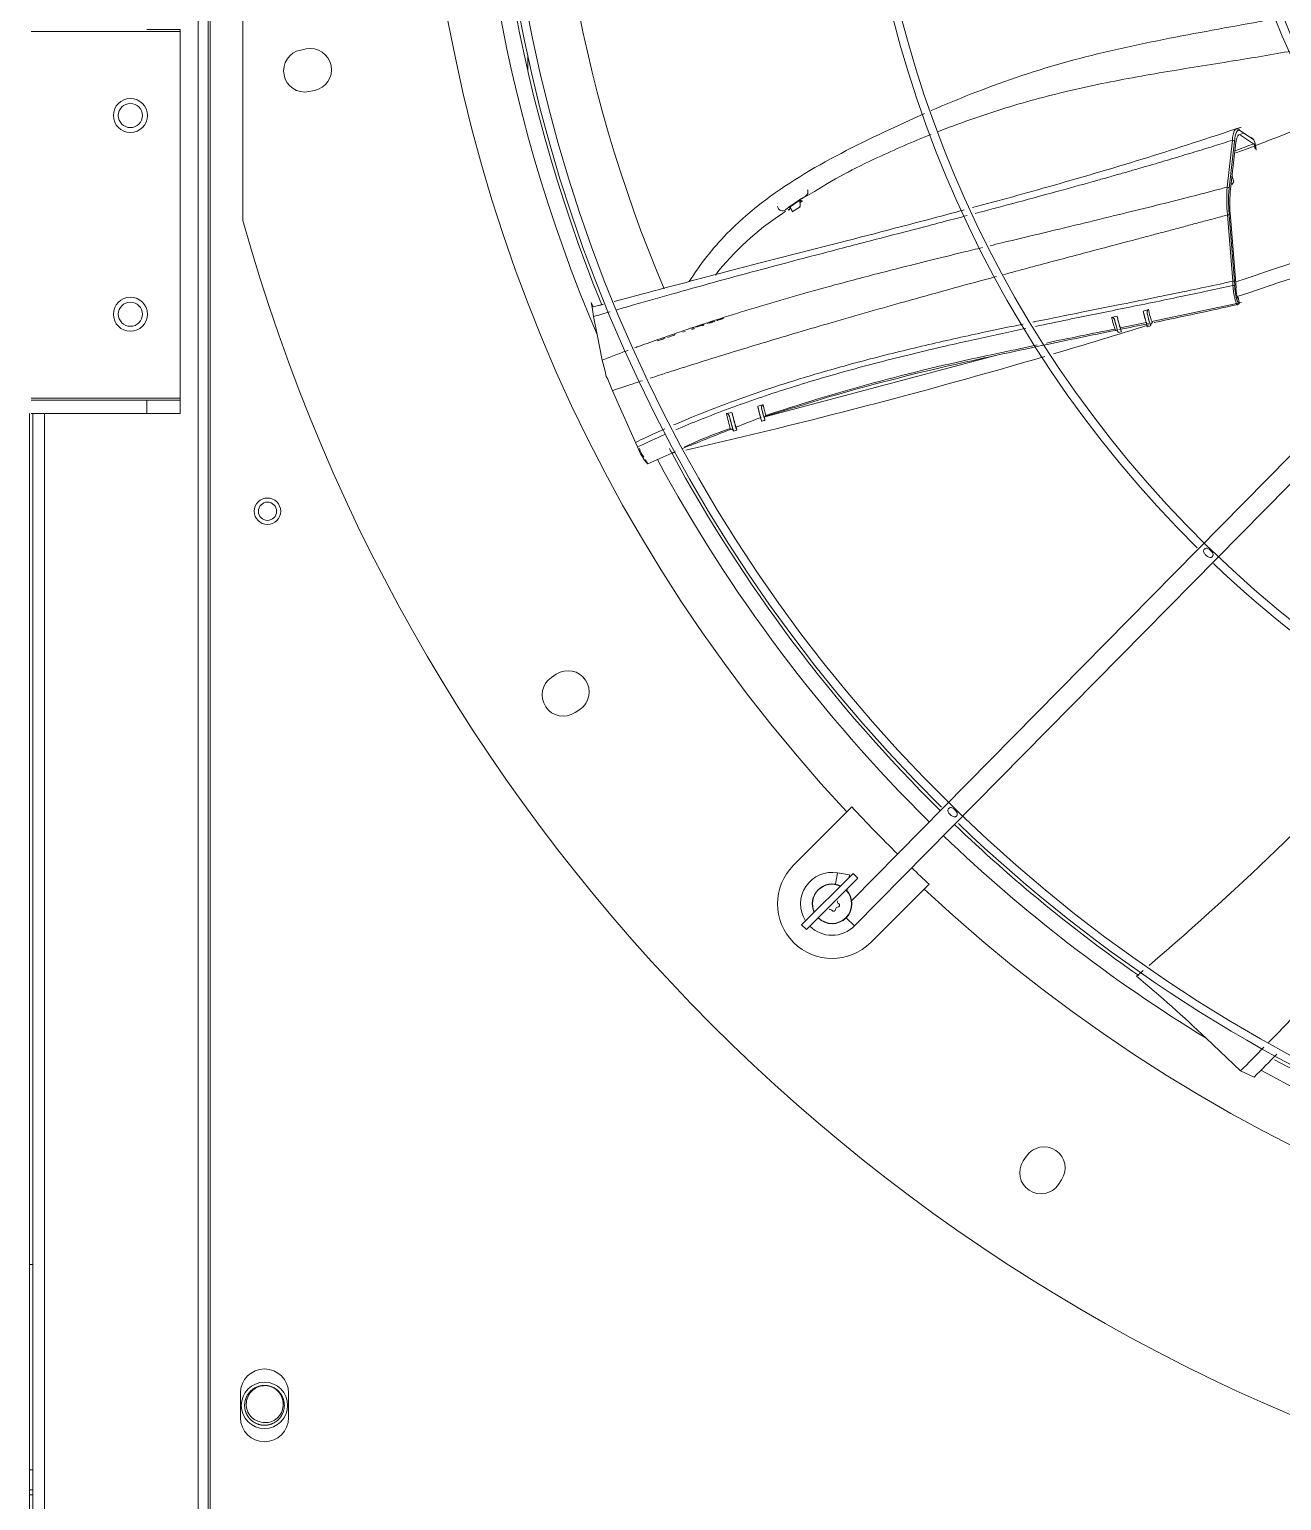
# Model space of a CAD drawing. Header units: millimetres. Extents: x 113490 to 142599, y -20467 to 115.
# Drawn here: x 129509.2 to 129887.5, y -10822.7 to -10378.5 of the extents above; entities that cross this region are included whole.
import ezdxf

# ---------------------------------------------------------------- set-up
doc = ezdxf.new("R2010")
doc.units = ezdxf.units.MM
doc.layers.add('DV3_0', color=7, linetype='Continuous')

msp = doc.modelspace()

# ---------------------------------------------------------------- linework, layer by layer
at = {"layer": 'DV3_0', "color": 7, "linetype": 'Continuous', "lineweight": 20}
for p, q in [((129563.84, -11862.07), (129563.84, -9845.59)), ((129509.74, -10379.09), (129554.74, -10379.09)), ((129509.74, -10379.09), (129554.74, -10379.09)), ((129871.02, -10426.11), (129872.58, -10411.96)), ((129871.62, -10426.45), (129873.19, -10412.28)), ((129741.9, -10430.09), (129739, -10432.09)), ((129872.71, -10454.54), (129871.11, -10434.5)), ((129873.24, -10454.65), (129871.64, -10434.61)), ((129872.75, -10455.8), (129872.71, -10454.54)), ((129874.67, -10461), (129874.34, -10459.58)), ((129509.74, -10489.89), (129554.74, -10489.89)), ((129509.74, -10489.89), (129554.74, -10489.89)), ((129513.84, -11154.49), (129513.84, -10494.49)), ((129513.84, -11154.49), (129513.84, -10494.49)), ((129752.73, -10636.63), (129753.33, -10633.19)), ((129755.96, -10646.76), (129758.45, -10649.21))]:
    msp.add_line(p, q, dxfattribs=at)
at = {"layer": 'DV3_0', "color": 7, "linetype": 'Continuous', "lineweight": 15}
for p, q in [((129560.24, -11847.85), (129560.24, -9857.26)), ((129563.24, -11847.85), (129563.24, -9857.26)), ((129573.74, -10141.82), (129573.74, -10436.16)), ((130091.2, -10303.23), (129757.6, -10641.53)), ((129758.45, -10649.21), (130096.11, -10306.79)), ((129554.74, -10378.49), (129544.74, -10378.49)), ((129554.74, -10378.49), (129554.74, -10379.09)), ((129554.74, -10379.09), (129554.74, -10489.89)), ((129592.85, -10384.38), (129591.19, -10384.72)), ((129659.75, -10390.9), (129659.75, -10386.32)), ((129593.68, -10397.27), (129595.35, -10396.94)), ((129876.13, -10409.84), (129874.17, -10410.47)), ((129874.85, -10408.98), (129878.64, -10411.54)), ((129878.97, -10413.07), (129875.04, -10410.39)), ((129878.45, -10411.22), (129878.45, -10411.22)), ((129873.54, -10413.4), (129871.96, -10427.62)), ((129872.98, -10424.66), (129872.49, -10422.83)), ((129741.82, -10429.95), (129738.93, -10431.95)), ((129743.59, -10429.06), (129744.98, -10428.25)), ((129736.6, -10434.13), (129737.57, -10433.37)), ((129738.93, -10431.95), (129739, -10432.09)), ((129739.63, -10433.58), (129742.05, -10432.1)), ((129871.98, -10435.04), (129873.7, -10456.45)), ((129678.88, -10460.96), (129679.52, -10462.29)), ((129682.59, -10461.49), (129681.4, -10461.81)), ((129692.72, -10458.82), (129685.81, -10460.64)), ((129848.29, -10466.66), (129875.31, -10460.98)), ((129874.67, -10460.96), (129874.3, -10459.37)), ((129679.33, -10463.02), (129679.62, -10465.21)), ((129679.62, -10462.27), (129679.52, -10462.29)), ((129679.62, -10465.21), (129680.71, -10470.62)), ((129716.9, -10466.24), (129717, -10466.35)), ((129717, -10466.35), (129717.32, -10466.4)), ((129717.41, -10466.19), (129717.24, -10466.13)), ((129717.55, -10466.12), (129717.28, -10466.14)), ((129718.05, -10466), (129717.55, -10466.12)), ((129718, -10466.11), (129717.64, -10466.19)), ((129718.28, -10466.03), (129718, -10466.11)), ((129718.32, -10465.91), (129718.05, -10466)), ((129718.61, -10465.88), (129718.28, -10466.03)), ((129718.73, -10465.75), (129718.32, -10465.91)), ((129718.8, -10465.75), (129718.61, -10465.88)), ((129718.99, -10465.59), (129718.73, -10465.75)), ((129836.13, -10465.47), (129836.82, -10465.28)), ((129836.82, -10465.28), (129837.79, -10465.04)), ((129837.8, -10465.09), (129836.82, -10465.28)), ((129837.8, -10465.09), (129837.79, -10465.04)), ((129845.66, -10463.53), (129847.28, -10463.08)), ((129680.71, -10470.62), (129682.23, -10478.36)), ((129702.01, -10471.5), (129703.67, -10470.94)), ((129703.67, -10470.94), (129704.01, -10470.79)), ((129704.01, -10470.79), (129704.25, -10470.59)), ((129706.65, -10469.95), (129707.27, -10469.74)), ((129709.91, -10468.6), (129709.29, -10468.8)), ((129709.36, -10469.06), (129709.98, -10468.86)), ((129709.98, -10468.86), (129709.85, -10468.4)), ((129712.13, -10467.88), (129710.47, -10468.42)), ((129712.14, -10467.93), (129710.89, -10468.34)), ((129712.47, -10467.73), (129712.13, -10467.88)), ((129712.41, -10467.81), (129712.14, -10467.93)), ((129712.6, -10467.67), (129712.41, -10467.81)), ((129712.54, -10467.99), (129712.8, -10467.84)), ((129712.8, -10467.84), (129713.04, -10467.61)), ((129713.94, -10467.32), (129714.26, -10467.37)), ((129714.98, -10466.97), (129714.49, -10467.09)), ((129714.94, -10467.08), (129714.58, -10467.16)), ((129715.21, -10466.99), (129714.94, -10467.08)), ((129715.26, -10466.88), (129714.98, -10466.97)), ((129715.55, -10466.85), (129715.21, -10466.99)), ((129715.67, -10466.71), (129715.26, -10466.88)), ((129715.74, -10466.71), (129715.55, -10466.85)), ((129715.85, -10466.57), (129715.74, -10466.71)), ((129716, -10466.82), (129716.24, -10466.59)), ((129838.09, -10470.02), (129839.06, -10469.78)), ((129846.93, -10468.26), (129847.9, -10468.01)), ((129698.89, -10472.55), (129700.55, -10471.99)), ((129700.55, -10471.99), (129700.89, -10471.83)), ((129700.89, -10471.83), (129701.14, -10471.63)), ((129682.23, -10478.36), (129683.13, -10481.7)), ((129801.48, -10476.85), (129731.36, -10495.45)), ((129800.26, -10476.66), (129802.99, -10476.07)), ((129683.13, -10481.7), (129683.46, -10483.25)), ((129683.46, -10483.25), (129683.97, -10484.15)), ((129683.97, -10484.15), (129685.34, -10487.58)), ((129685.34, -10487.58), (129692.31, -10503.2)), ((129509.74, -10490.49), (129544.74, -10490.49)), ((129509.74, -10490.49), (129544.74, -10490.49)), ((129544.74, -10490.49), (129554.74, -10490.49)), ((129544.74, -10494.49), (129544.74, -10490.49)), ((129554.74, -10489.89), (129554.74, -10490.49)), ((129554.74, -10490.49), (129554.74, -10494.49)), ((129729.21, -10492.27), (129730.74, -10491.88)), ((129729.21, -10492.27), (129730.86, -10491.89)), ((129509.24, -11154.49), (129509.24, -10494.49)), ((129509.24, -11154.49), (129509.24, -10494.49)), ((129509.74, -10494.49), (129544.74, -10494.49)), ((129509.74, -10494.49), (129544.74, -10494.49)), ((129510.24, -11154.49), (129510.24, -10494.49)), ((129510.24, -11154.49), (129510.24, -10494.49)), ((129554.74, -10494.49), (129544.74, -10494.49)), ((129719.79, -10494.51), (129721.44, -10494.14)), ((129729.63, -10495.88), (129730.09, -10495.73)), ((129730.16, -10495.74), (129729.63, -10495.88)), ((129730.44, -10496.8), (129731.41, -10496.56)), ((129730.45, -10496.77), (129731.41, -10496.53)), ((129731.41, -10496.53), (129731.32, -10496.17)), ((129731.42, -10495.2), (129732.82, -10494.7)), ((129719.99, -10499.31), (129720.65, -10499.08)), ((129721.91, -10499.73), (129721.89, -10499.64)), ((129721.91, -10499.76), (129722.88, -10499.52)), ((129722.87, -10499.39), (129722.66, -10498.6)), ((129692.31, -10503.2), (129692.91, -10504.57)), ((129696.01, -10509.72), (129703.28, -10506.43)), ((129704.24, -10506.1), (129704.18, -10506.02)), ((129668.36, -10573.2), (129666.95, -10574.15)), ((129674.06, -10584.79), (129675.47, -10583.85)), ((129756.13, -10614.77), (129740.02, -10630.88)), ((129757.62, -10613.27), (129756.13, -10614.77)), ((129742.49, -10648.91), (129758.05, -10633.35)), ((129759.46, -10634.77), (129743.91, -10650.32)), ((129756.95, -10633.83), (129753.33, -10633.19)), ((129756.82, -10634.58), (129756.95, -10633.83)), ((129759.46, -10634.77), (129758.05, -10633.35)), ((129756.12, -10638.51), (129756.21, -10638.02)), ((129763.35, -10654.21), (129779.46, -10638.1)), ((129779.46, -10638.1), (129780.96, -10636.61)), ((129742.49, -10648.91), (129743.91, -10650.32)), ((129864.63, -10683.1), (129875.07, -10693)), ((129875.07, -10693), (129879.16, -10694.89)), ((129810.38, -10718.76), (129809.44, -10720.17)), ((129820.08, -10727.28), (129821.02, -10725.87)), ((129509.24, -10751.48), (129510.24, -10751.48)), ((129509.24, -10751.48), (129510.24, -10751.48)), ((129572.99, -10790.24), (129572.99, -10797.74)), ((129587.49, -10797.74), (129587.49, -10790.24)), ((129509.24, -10813.48), (129510.24, -10813.48)), ((129509.24, -10813.48), (129510.24, -10813.48)), ((129510.24, -10819.48), (129509.24, -10819.48)), ((129510.24, -10819.48), (129509.24, -10819.48)), ((129509.24, -10820.98), (129510.24, -10820.98)), ((129509.24, -10820.98), (129510.24, -10820.98))]:
    msp.add_line(p, q, dxfattribs=at)
for centre, radius in [((129539.74, -10404.49), 5.15), ((129539.74, -10404.49), 3.65), ((129539.74, -10464.49), 5.15), ((129539.74, -10464.49), 3.65), ((129581.13, -10523.99), 4), ((129581.15, -10523.99), 2.75), ((129580.24, -10793.99), 7)]:
    msp.add_circle(centre, radius, dxfattribs=at)
for centre, radius, start, end in [((130105.24, -10288.99), 477.5, 136.9802, 223.0198), ((130105.24, -10288.99), 456, 136.2282, 225.3442), ((130105.24, -10288.99), 453.5, 135.9912, 225.5589), ((130105.24, -10288.99), 343.5, 135.6595, 225.6229), ((130105.24, -10288.99), 346, 136.506, 225.3203), ((130105.24, -10288.99), 236, 136.9648, 225.2631), ((130105.24, -10288.99), 233.5, 136.5342, 225.7814), ((130105.24, -10288.99), 457, 175.6931, 202.2034), ((129592.43, -10390.99), 6.4, 101.25, 281.25), ((129594.1, -10390.66), 6.4, 281.25, 101.25), ((129569.11, -9598.83), 871.89, 290.44342, 292.33228), ((129533.74, -9495.14), 980.7, 290.2634, 290.61082), ((129731.32, -10436.47), 12.36, 31.0863, 31.8376), ((129911.03, -10431.21), 39.24, 174.7559, 185.6061), ((129784.21, -10506.14), 86.33, 123.4772, 141.7283), ((130105.24, -10288.99), 551.5, 195.4775, 254.5225), ((129274.22, -8630.77), 1919.9, 288.19223, 289.74418), ((129294.8, -8701.02), 1851.09, 288.2337, 289.91843), ((129458.02, -8580.69), 1926.37, 281.7096, 282.47942), ((129874.18, -10461.07), 0.5, 330.9289, 12.9262), ((129861.62, -10460.1), 26.05, 191.8874, 200.9495), ((129860.25, -10460.88), 22.84, 190.619, 201.0388), ((129869.4, -10458.93), 24.19, 190.9795, 199.6375), ((129863.1, -10460.62), 16.01, 188.8273, 200.2081), ((130140.75, -12015.93), 1576.47, 101.10452, 101.8727), ((129294.8, -8701.02), 1851.09, 286.43453, 287.3688), ((129837.34, -10470.1), 0.775, 14.577, 74.918), ((129458.02, -8580.69), 1926.37, 281.38636, 281.65762), ((129690.24, -9734.57), 748.94, 281.43776, 282.05045), ((129848.61, -10467.8), 0.682, 100.6555, 179.6082), ((129379, -8477.27), 2043.73, 281.93018, 282.32762), ((130140.75, -12015.93), 1576.47, 101.97651, 102.37149), ((129294.8, -8701.02), 1851.09, 282.88324, 286.35055), ((129917.64, -11050.51), 585.73, 101.56002, 108.39319), ((129582.84, -9504.34), 996.79, 282.07121, 282.67051), ((129790.98, -10477.14), 63.6, 193.7672, 196.9844), ((129730.82, -10491.68), 0.217, 249.4082, 281.2988), ((127897.22, -4404.5), 6361.01, 286.762242, 286.955844), ((129776.45, -10482.68), 57.87, 191.8004, 196.6527), ((129770.06, -10483.98), 50.66, 193.4884, 198.1214), ((129782.19, -10479.91), 62.39, 193.1783, 197.4298), ((130066.63, -11367.16), 934.19, 111.14595, 111.60499), ((129732.43, -10495.87), 1.15, 158.6355, 195.001), ((129732.01, -10496.18), 0.98, 106.1831, 132.1162), ((128596.24, -7694.95), 3021.46, 291.55519, 291.85481), ((129772.17, -10645.99), 155.68, 109.5835, 114.7067), ((129708.43, -10498.72), 16.59, 200.6412, 221.5271), ((129703.11, -10501.73), 10.18, 198.7545, 215.5358), ((130105.24, -10288.99), 464.96, 208.158, 208.3412), ((130105.24, -10288.99), 457, 208.4298, 225.4011), ((130105.24, -10288.99), 343.5, 225.9212, 315.6512), ((130105.24, -10288.99), 343.5, 225.6229, 225.9212), ((130105.24, -10288.99), 346, 226.461, 270), ((129671.92, -10578.53), 6.4, 303.75, 123.75), ((129670.5, -10579.47), 6.4, 123.75, 303.75), ((129280.84, -9998), 872.24, 310.5122, 317.77416), ((128508.45, -9342.41), 1921.39, 315.69478, 319.02272), ((130105.24, -10288.99), 453.5, 225.9915, 315.56), ((130105.24, -10288.99), 453.5, 225.5589, 225.9915), ((130105.24, -10288.99), 475.39, 223.011, 225.4011), ((130105.24, -10288.99), 457, 226.1533, 235.1929), ((130105.24, -10288.99), 456, 226.2335, 270), ((129751.68, -10642.54), 16.5, 135, 315), ((129751.68, -10642.54), 9.5, 80, 212.8167), ((130105.24, -10288.99), 475.39, 226.1242, 226.989), ((129751.68, -10642.54), 6, 64.4712, 205.5288), ((129751.68, -10642.54), 5.91, 64.7712, 205.2288), ((129751.68, -10642.54), 6, 225, 45), ((129751.68, -10642.54), 5.91, 225, 45), ((130105.24, -10288.99), 477.5, 226.9802, 313.0198), ((129751.08, -10644.79), 0.6, 28.8788, 121.1212), ((129752.13, -10644.21), 0.6, 208.8618, 1.1382), ((129753.33, -10644.19), 0.6, 88.8788, 181.1212), ((129753.94, -10641.94), 0.6, 148.8788, 241.1212), ((129753.36, -10642.99), 0.6, 268.8617, 61.1383), ((129751.68, -10642.54), 9.5, 225, 270), ((129751.68, -10642.54), 9.5, 270, 315.4011), ((129280.84, -9998), 872.24, 310.18237, 310.35176), ((129583.36, -10977.7), 407.31, 46.3255, 50.2835), ((128508.45, -9342.41), 1921.39, 315.33791, 315.63669), ((128572.55, -9398.09), 1840.9, 315.21602, 315.52108), ((130105.24, -10288.99), 457, 241.2404, 267.8944), ((129815.7, -10722.31), 6.4, 326.25, 146.25), ((129814.76, -10723.72), 6.4, 146.25, 326.25), ((129580.24, -10790.24), 7.25, 0, 180), ((129580.24, -10793.99), 6, 64.8963, 82.5227), ((129580.24, -10797.74), 7.25, 180, 0)]:
    msp.add_arc(centre, radius, start, end, dxfattribs=at)
at = {"layer": 'DV3_0', "color": 7, "linetype": 'Continuous', "lineweight": 20}
for centre, radius, start, end in [((130105.24, -10288.99), 461.75, 175.5375, 203.1631), ((130096.56, -10289.32), 429.63, 176.1966, 202.9452), ((129916.26, -10429.81), 45.39, 175.3182, 185.9265), ((129853.38, -10456.28), 19.93, 0.7189, 4.7029), ((129884.95, -10455.44), 39.1, 193.4878, 198.6422), ((129863.1, -10460.62), 16.01, 200.2081, 203.8309), ((130747.95, -14954.12), 4576.28, 101.47805, 101.75882), ((129870.8, -10458.61), 34.61, 193.3187, 199.0477), ((129941.85, -11152.32), 689.87, 102.60617, 105.9473), ((129786.62, -10479.05), 57.22, 192.9705, 196.4331), ((129771.93, -10482.88), 42.73, 194.0223, 198.1249), ((130103.82, -10290.4), 455.08, 208.1401, 208.34), ((130105.24, -10288.99), 461.75, 208.3699, 225.4011), ((130105.24, -10288.99), 461.75, 226.1456, 238.5954), ((130105.24, -10288.99), 461.75, 240.9755, 271.3224)]:
    msp.add_arc(centre, radius, start, end, dxfattribs=at)
for centre, major_axis, ratio, start_param, end_param in [((129876.94, -10425.51), (2.47, -16.6), 0.179754, 3.019318, 3.763452), ((129872.71, -10412.35), (-0.498, 0.049), 0.805706, 3.450205, 5.061922), ((129878.02, -10406.26), (0.83, -5.36), 0.179908, -0.200081, -0.039458), ((129871.13, -10426.52), (-0.496, 0.063), 0.833159, 3.472934, 5.046604), ((129872.76, -10454.72), (-0.498, -0.04), 0.37387, 3.336805, 4.768335), ((129872.82, -10456.11), (-0.5, -0.005), 0.617283, 3.372309, 4.844377), ((129874.18, -10461.07), (-0.437, 0.243), 0.958352, 3.141576, 3.823082), ((129874.18, -10461.07), (-0.487, -0.112), 0.366919, 2.946969, 3.140847), ((129837.44, -10470.03), (0.698, 0.05), 0.984426, 1.359553, 1.70257)]:
    msp.add_ellipse(centre, major_axis=major_axis, ratio=ratio, start_param=start_param, end_param=end_param, dxfattribs=at)
at = {"layer": 'DV3_0', "color": 7, "linetype": 'Continuous', "lineweight": 15}
for centre, major_axis, ratio, start_param, end_param in [((129874.37, -10409.06), (-0.218, -0.45), 0.976139, 2.165143, 3.931409), ((129878.16, -10411.62), (-0.319, -0.385), 0.964026, 2.39814, 4.055708), ((128593.16, -10939.67), (1052.8, 567.59), 0.529579, -0.151955, -0.148725), ((129874.18, -10461.07), (-0.437, 0.243), 0.958352, 2.27676, 3.141576), ((129838.32, -10466.87), (-0.74, 2.91), 0.031385, 0.880663, 3.86689), ((129846.19, -10465.35), (-0.74, 2.91), 0.031385, 0.886622, 3.141589), ((129847.16, -10465.11), (-0.74, 2.91), 0.031385, 1.37262, 3.36681), ((129837.36, -10467.12), (-0.74, 2.91), 0.031385, 1.377637, 3.141593), ((129729.7, -10493.89), (-0.74, 2.91), 0.031385, 0.97146, 3.141593), ((129721.1, -10496.56), (-0.81, 3.2), 0.031385, 1.319686, 3.141593), ((129722.07, -10496.32), (-0.81, 3.2), 0.031385, 0.813261, 3.41258), ((129730.67, -10493.65), (-0.74, 2.91), 0.031385, 1.418641, 3.277547)]:
    msp.add_ellipse(centre, major_axis=major_axis, ratio=ratio, start_param=start_param, end_param=end_param, dxfattribs=at)
for points, knots in [([(129885.81, -10375.21), (129883.72, -10375.6), (129881.64, -10375.98), (129869.59, -10378.17), (129859.71, -10379.94), (129840.18, -10383.88), (129830.56, -10386.04), (129811.8, -10391.32), (129802.68, -10394.47), (129789.67, -10399.59), (129785.63, -10401.26), (129781.63, -10403)], [0.0988758, 0.0988758, 0.0988758, 0.0988758, 0.125, 0.125, 0.25, 0.25, 0.375, 0.375, 0.5, 0.5, 0.5569003, 0.5569003, 0.5569003, 0.5569003]), ([(129783.56, -10409.41), (129785.58, -10408.62), (129793.98, -10405.44), (129809.51, -10400.34), (129830.31, -10395.23), (129851.65, -10391.37), (129871.6, -10388.2), (129884.74, -10386.07), (129890.58, -10385.01)], [0.2428611, 0.2428611, 0.2428611, 0.2428611, 0.2795611, 0.3948142, 0.5195556, 0.6421753, 0.7617357, 0.8637565, 0.8637565, 0.8637565, 0.8637565]), ([(129779.59, -10403.9), (129775.48, -10405.71), (129771.4, -10407.58), (129758.63, -10413.63), (129749.98, -10417.98), (129733.82, -10427.96), (129726.3, -10433.6), (129715.6, -10444.6), (129711.8, -10449.37), (129708.54, -10454.66)], [0.5665409, 0.5665409, 0.5665409, 0.5665409, 0.625, 0.625, 0.75, 0.75, 0.875, 0.875, 0.9567536, 0.9567536, 0.9567536, 0.9567536]), ([(129875.28, -10408.01), (129864.96, -10411.42), (129847.49, -10417.17), (129819.86, -10425.26), (129802.2, -10430.13), (129794.12, -10432.31)], [0, 0, 0, 0, 0.1564497, 0.3139341, 0.4468591, 0.4468591, 0.4468591, 0.4468591]), ([(129873.7, -10408.55), (129873.72, -10408.54), (129873.8, -10408.51), (129873.92, -10408.5), (129874.06, -10408.52), (129874.16, -10408.57), (129874.21, -10408.59)], [0.7789943, 0.7789943, 0.7789943, 0.7789943, 0.8174029, 0.8795263, 0.9404048, 1, 1, 1, 1]), ([(129744.98, -10428.25), (129748.72, -10425.96), (129754.86, -10422.23), (129764.65, -10417.5), (129773.4, -10413.55), (129778.81, -10411.3), (129781.56, -10410.2)], [0, 0, 0, 0, 0.0674341, 0.1313492, 0.1805317, 0.2307038, 0.2307038, 0.2307038, 0.2307038]), ([(129874.58, -10410.36), (129874.56, -10410.37), (129874.47, -10410.41), (129874.3, -10410.55), (129874.1, -10410.86), (129873.92, -10411.31), (129873.79, -10411.75), (129873.71, -10412.16), (129873.65, -10412.47), (129873.59, -10412.89), (129873.56, -10413.22), (129873.54, -10413.4)], [0.2206589, 0.2206589, 0.2206589, 0.2206589, 0.2457421, 0.3663177, 0.4945423, 0.6134411, 0.7461812, 0.7911285, 0.8485935, 0.918337, 1, 1, 1, 1]), ([(129878.81, -10411.62), (129878.83, -10411.63), (129878.88, -10411.64), (129878.95, -10411.7), (129879.02, -10411.8), (129879.08, -10411.92), (129879.15, -10412.06), (129879.21, -10412.2), (129879.26, -10412.35), (129879.3, -10412.5), (129879.35, -10412.64), (129879.39, -10412.78), (129879.43, -10412.94), (129879.47, -10413.13), (129879.52, -10413.34), (129879.57, -10413.59), (129879.61, -10413.85), (129879.66, -10414.12), (129879.7, -10414.38), (129879.73, -10414.66), (129879.75, -10414.84), (129879.76, -10414.94)], [0, 0, 0, 0, 0.070656, 0.138985, 0.205034, 0.267514, 0.324952, 0.376491, 0.422024, 0.462559, 0.49991, 0.536192, 0.5739, 0.615856, 0.664062, 0.718193, 0.775155, 0.831278, 0.884322, 0.938551, 1, 1, 1, 1]), ([(129879.45, -10414.52), (129879.44, -10414.47), (129879.43, -10414.37), (129879.41, -10414.23), (129879.39, -10414.08), (129879.37, -10413.95), (129879.34, -10413.77), (129879.29, -10413.57), (129879.23, -10413.35), (129879.18, -10413.22), (129879.13, -10413.13), (129879.1, -10413.08), (129879.06, -10413.05), (129879.03, -10413.03), (129879, -10413.04), (129878.98, -10413.06), (129878.97, -10413.07)], [0, 0, 0, 0, 0.061484, 0.120759, 0.17791, 0.233099, 0.286578, 0.387652, 0.494958, 0.599985, 0.656741, 0.717347, 0.789284, 0.851454, 0.928238, 1, 1, 1, 1]), ([(129872.96, -10424.58), (129872.98, -10424.67), (129872.9, -10424.83), (129872.62, -10425.03), (129872.43, -10425.1), (129872.32, -10425.14)], [0.5009267, 0.5009267, 0.5009267, 0.5009267, 0.7479007, 0.8535179, 1, 1, 1, 1]), ([(129872.34, -10425.1), (129872.37, -10425.09), (129872.44, -10425.07), (129872.53, -10425.07), (129872.58, -10425.09), (129872.61, -10425.11), (129872.62, -10425.13), (129872.63, -10425.16), (129872.61, -10425.19), (129872.58, -10425.24), (129872.5, -10425.29), (129872.43, -10425.32), (129872.4, -10425.33)], [0, 0, 0, 0, 0.124634, 0.249634, 0.374563, 0.424786, 0.500012, 0.562745, 0.625486, 0.750415, 0.875412, 1, 1, 1, 1]), ([(129741.9, -10430.09), (129741.91, -10430.16), (129741.93, -10430.31), (129741.96, -10430.52), (129741.98, -10430.73), (129742, -10430.92), (129742.02, -10431.11), (129742.03, -10431.29), (129742.03, -10431.46), (129742.03, -10431.61), (129742.02, -10431.75), (129742, -10431.88), (129741.98, -10431.99), (129741.95, -10432.08), (129741.91, -10432.16), (129741.86, -10432.22), (129741.82, -10432.24), (129741.8, -10432.25)], [0, 0, 0, 0, 0.0319985, 0.0644103, 0.0972083, 0.1303695, 0.1638756, 0.1977141, 0.2318782, 0.2663682, 0.3011914, 0.3363627, 0.3719057, 0.4078521, 0.444243, 0.4811279, 0.5185658, 0.5185658, 0.5185658, 0.5185658]), ([(129744.28, -10426.89), (129744.3, -10426.94), (129744.32, -10427.03), (129744.35, -10427.16), (129744.38, -10427.29), (129744.39, -10427.41), (129744.39, -10427.53), (129744.39, -10427.64), (129744.38, -10427.8), (129744.33, -10428.01), (129744.19, -10428.3), (129743.94, -10428.63), (129743.53, -10428.99), (129743.11, -10429.26), (129742.74, -10429.46), (129742.48, -10429.59), (129742.27, -10429.69), (129742.11, -10429.77), (129742.03, -10429.81), (129741.96, -10429.85), (129741.88, -10429.9), (129741.84, -10429.93), (129741.82, -10429.95)], [0, 0, 0, 0, 0.032328, 0.063073, 0.092245, 0.119888, 0.146068, 0.170876, 0.194414, 0.256978, 0.319523, 0.419318, 0.545451, 0.702088, 0.765789, 0.831971, 0.904287, 0.924636, 0.944337, 0.963782, 0.98257, 1, 1, 1, 1]), ([(129742.51, -10430.17), (129742.55, -10430.21), (129742.61, -10430.29), (129742.65, -10430.41), (129742.6, -10430.44), (129742.46, -10430.37), (129742.32, -10430.27), (129742.17, -10430.15), (129742.05, -10430.07), (129741.98, -10430.05), (129741.93, -10430.06), (129741.91, -10430.08), (129741.9, -10430.09)], [0, 0, 0, 0, 0.126378, 0.21914, 0.466092, 0.602057, 0.745168, 0.891066, 0.957479, 0.981985, 0.99081, 1, 1, 1, 1]), ([(129742.51, -10430.17), (129742.51, -10430.2), (129742.5, -10430.26), (129742.48, -10430.34), (129742.46, -10430.4), (129742.43, -10430.46), (129742.4, -10430.51), (129742.37, -10430.55), (129742.33, -10430.58), (129742.29, -10430.6), (129742.25, -10430.61), (129742.2, -10430.62), (129742.15, -10430.61), (129742.1, -10430.6), (129742.04, -10430.57), (129741.99, -10430.55), (129741.96, -10430.53)], [0, 0, 0, 0, 0.0396478, 0.0788683, 0.1176969, 0.1561688, 0.1943187, 0.232181, 0.2697894, 0.3071769, 0.3443762, 0.3814187, 0.4183352, 0.4551558, 0.4919094, 0.5415641, 0.5415641, 0.5415641, 0.5415641]), ([(129791.61, -10432.98), (129790.79, -10433.21), (129778.99, -10436.37), (129754.71, -10442.7), (129721.78, -10451.09), (129702.15, -10456.31), (129692.72, -10458.82)], [0.4606216, 0.4606216, 0.4606216, 0.4606216, 0.474258, 0.6546603, 0.8594124, 1, 1, 1, 1]), ([(129738.93, -10431.95), (129738.87, -10431.99), (129738.72, -10432.1), (129738.42, -10432.34), (129738.05, -10432.65), (129737.51, -10433.01), (129736.9, -10433.31), (129736.19, -10433.26), (129735.57, -10432.79), (129735.35, -10432.3), (129735.22, -10432)], [0, 0, 0, 0, 0.04318, 0.110156, 0.237581, 0.354066, 0.528948, 0.673893, 0.807982, 1, 1, 1, 1]), ([(129739, -10432.09), (129738.99, -10432.1), (129738.96, -10432.14), (129738.95, -10432.19), (129738.93, -10432.27), (129738.92, -10432.36), (129738.9, -10432.49), (129738.88, -10432.67), (129738.82, -10432.85), (129738.73, -10433.02), (129738.57, -10433.1), (129738.48, -10432.94), (129738.44, -10432.87)], [0, 0, 0, 0, 0.012152, 0.036167, 0.072819, 0.121928, 0.182541, 0.276734, 0.444448, 0.565014, 0.79299, 1, 1, 1, 1]), ([(129738.44, -10432.87), (129738.44, -10432.87), (129738.45, -10432.89), (129738.47, -10432.92), (129738.49, -10432.94), (129738.51, -10432.97), (129738.52, -10432.99), (129738.53, -10432.99)], [0, 0, 0, 0, 0.0162808, 0.0362064, 0.0597339, 0.0868175, 0.1174109, 0.1174109, 0.1174109, 0.1174109]), ([(129739, -10432.09), (129739.02, -10432.15), (129739.08, -10432.27), (129739.16, -10432.43), (129739.23, -10432.58), (129739.3, -10432.72), (129739.36, -10432.84), (129739.42, -10432.96), (129739.48, -10433.07), (129739.53, -10433.16), (129739.57, -10433.24), (129739.61, -10433.31), (129739.65, -10433.37), (129739.68, -10433.42), (129739.71, -10433.45), (129739.73, -10433.48), (129739.75, -10433.49), (129739.76, -10433.49), (129739.77, -10433.49), (129739.77, -10433.49)], [0, 0, 0, 0, 0.0318903, 0.0633931, 0.0945091, 0.1252398, 0.1555879, 0.1855574, 0.2151535, 0.2443828, 0.2732533, 0.3017752, 0.3299622, 0.3578293, 0.3853906, 0.4126604, 0.4396522, 0.4663794, 0.4748855, 0.4748855, 0.4748855, 0.4748855]), ([(129873.7, -10456.45), (129873.69, -10456.47), (129873.69, -10456.52), (129873.68, -10456.6), (129873.67, -10456.7), (129873.67, -10456.87), (129873.68, -10457.07), (129873.69, -10457.33), (129873.72, -10457.59), (129873.77, -10457.96), (129873.85, -10458.42), (129873.97, -10458.92), (129874.08, -10459.24), (129874.17, -10459.43), (129874.22, -10459.51), (129874.26, -10459.55), (129874.29, -10459.57), (129874.32, -10459.58), (129874.34, -10459.58), (129874.34, -10459.58)], [0, 0, 0, 0, 0.024695, 0.053782, 0.087879, 0.127694, 0.203988, 0.253847, 0.318526, 0.37839, 0.501334, 0.62403, 0.747508, 0.806312, 0.8729, 0.899948, 0.936287, 0.974327, 1, 1, 1, 1]), ([(129874.34, -10459.58), (129874.35, -10459.57), (129874.35, -10459.57), (129874.35, -10459.57), (129874.33, -10459.56), (129874.3, -10459.55), (129874.23, -10459.54), (129874.15, -10459.53), (129874.05, -10459.54), (129873.95, -10459.55), (129873.88, -10459.56), (129873.84, -10459.57)], [0, 0, 0, 0, 0.087092, 0.172213, 0.257026, 0.380631, 0.50268, 0.627614, 0.750237, 0.875771, 1, 1, 1, 1]), ([(129874.29, -10461.55), (129874.28, -10461.56), (129874.27, -10461.59), (129874.24, -10461.62), (129874.22, -10461.64), (129874.2, -10461.66), (129874.17, -10461.67), (129874.15, -10461.67), (129874.1, -10461.65), (129874.02, -10461.6), (129873.94, -10461.49), (129873.91, -10461.42)], [0, 0, 0, 0, 0.0206902, 0.0405381, 0.0595432, 0.0777058, 0.0950265, 0.1115061, 0.1271451, 0.1930185, 0.2534069, 0.2534069, 0.2534069, 0.2534069]), ([(129836.13, -10465.47), (129836.15, -10465.46), (129836.19, -10465.45), (129836.25, -10465.45), (129836.3, -10465.45), (129836.39, -10465.46), (129836.51, -10465.5), (129836.64, -10465.6), (129836.78, -10465.74), (129836.89, -10465.92), (129836.98, -10466.12), (129837.06, -10466.34), (129837.1, -10466.5), (129837.12, -10466.58)], [0, 0, 0, 0, 0.032379, 0.064877, 0.098196, 0.132989, 0.220633, 0.319533, 0.44843, 0.594641, 0.718998, 0.853852, 1, 1, 1, 1]), ([(129846.93, -10464.56), (129846.91, -10464.51), (129846.89, -10464.41), (129846.86, -10464.26), (129846.85, -10464.13), (129846.83, -10464), (129846.83, -10463.83), (129846.84, -10463.65), (129846.9, -10463.45), (129846.97, -10463.3), (129847.07, -10463.19), (129847.17, -10463.12), (129847.24, -10463.09), (129847.28, -10463.08)], [0, 0, 0, 0, 0.088851, 0.173568, 0.254282, 0.331144, 0.404329, 0.55088, 0.680167, 0.780153, 0.868435, 0.936175, 1, 1, 1, 1]), ([(129848.48, -10467.08), (129848.46, -10467.08), (129848.42, -10467.09), (129848.35, -10467.12), (129848.2, -10467.2), (129848.07, -10467.35), (129847.98, -10467.52), (129847.93, -10467.66), (129847.91, -10467.77), (129847.9, -10467.87), (129847.9, -10467.91), (129847.9, -10467.94)], [0, 0, 0, 0, 0.0308, 0.062191, 0.13033, 0.312414, 0.440895, 0.587725, 0.713605, 0.850761, 1, 1, 1, 1]), ([(129730.47, -10493.23), (129730.46, -10493.18), (129730.43, -10493.08), (129730.41, -10492.94), (129730.39, -10492.8), (129730.39, -10492.64), (129730.4, -10492.46), (129730.43, -10492.28), (129730.49, -10492.14), (129730.57, -10492.03), (129730.65, -10491.94), (129730.71, -10491.9), (129730.74, -10491.88)], [0, 0, 0, 0, 0.101988, 0.199112, 0.29162, 0.379801, 0.524136, 0.654838, 0.75935, 0.85428, 0.929517, 1, 1, 1, 1]), ([(129719.79, -10494.51), (129719.81, -10494.51), (129719.85, -10494.5), (129719.91, -10494.5), (129719.97, -10494.51), (129720.06, -10494.53), (129720.17, -10494.58), (129720.31, -10494.69), (129720.44, -10494.85), (129720.55, -10495.05), (129720.65, -10495.28), (129720.73, -10495.52), (129720.78, -10495.7), (129720.8, -10495.79)], [0, 0, 0, 0, 0.029358, 0.059261, 0.090527, 0.123873, 0.209457, 0.309205, 0.438254, 0.585956, 0.712395, 0.850229, 1, 1, 1, 1]), ([(129721, -10499.26), (129721.02, -10499.25), (129721.05, -10499.24), (129721.11, -10499.23), (129721.16, -10499.22), (129721.24, -10499.22), (129721.34, -10499.23), (129721.51, -10499.27), (129721.67, -10499.37), (129721.79, -10499.49), (129721.85, -10499.58), (129721.87, -10499.62), (129721.89, -10499.64)], [0, 0, 0, 0, 0.050319, 0.100915, 0.151856, 0.203202, 0.306476, 0.420612, 0.688125, 0.841016, 0.929395, 1, 1, 1, 1]), ([(129703.28, -10506.43), (129703.31, -10506.42), (129703.38, -10506.39), (129703.47, -10506.36), (129703.56, -10506.32), (129703.68, -10506.28), (129703.82, -10506.23), (129703.97, -10506.19), (129704.1, -10506.15), (129704.19, -10506.13), (129704.23, -10506.11), (129704.24, -10506.1), (129704.24, -10506.1), (129704.24, -10506.1)], [0, 0, 0, 0, 0.062517, 0.125211, 0.188491, 0.252013, 0.379928, 0.50779, 0.633992, 0.757648, 0.879107, 0.939522, 1, 1, 1, 1]), ([(129866.51, -10537.71), (129866.47, -10537.75), (129866.38, -10537.84), (129866.14, -10537.95), (129865.74, -10537.99), (129865.31, -10537.81), (129864.92, -10537.55), (129864.61, -10537.27), (129864.33, -10536.97), (129864.06, -10536.6), (129863.87, -10536.18), (129863.9, -10535.78), (129864.01, -10535.54), (129864.09, -10535.45), (129864.13, -10535.41)], [0, 0, 0, 0, 0.040471, 0.081926, 0.180876, 0.319892, 0.408079, 0.503208, 0.597701, 0.68481, 0.821378, 0.918632, 0.959731, 1, 1, 1, 1]), ([(129864.13, -10535.41), (129864.18, -10535.37), (129864.27, -10535.28), (129864.51, -10535.17), (129864.9, -10535.13), (129865.34, -10535.31), (129865.72, -10535.58), (129866.03, -10535.85), (129866.32, -10536.16), (129866.59, -10536.53), (129866.77, -10536.95), (129866.74, -10537.34), (129866.63, -10537.58), (129866.55, -10537.67), (129866.51, -10537.71)], [0, 0, 0, 0, 0.040443, 0.081793, 0.180216, 0.319289, 0.407802, 0.503208, 0.598506, 0.68594, 0.822069, 0.918689, 0.959722, 1, 1, 1, 1]), ([(129789.27, -10616.04), (129789.23, -10616.08), (129789.14, -10616.17), (129788.9, -10616.28), (129788.5, -10616.32), (129788.07, -10616.14), (129787.68, -10615.88), (129787.37, -10615.6), (129787.09, -10615.3), (129786.82, -10614.92), (129786.64, -10614.5), (129786.67, -10614.11), (129786.78, -10613.87), (129786.86, -10613.78), (129786.9, -10613.73)], [0, 0, 0, 0, 0.040441, 0.08184, 0.180502, 0.319168, 0.407275, 0.502441, 0.597059, 0.684342, 0.821198, 0.918588, 0.959713, 1, 1, 1, 1]), ([(129786.9, -10613.73), (129786.94, -10613.69), (129787.03, -10613.61), (129787.27, -10613.49), (129787.67, -10613.46), (129788.1, -10613.64), (129788.48, -10613.9), (129788.8, -10614.18), (129789.08, -10614.48), (129789.35, -10614.86), (129789.53, -10615.28), (129789.5, -10615.67), (129789.39, -10615.91), (129789.31, -10616), (129789.27, -10616.04)], [0, 0, 0, 0, 0.040419, 0.081737, 0.180004, 0.318741, 0.407079, 0.502384, 0.597672, 0.685216, 0.821732, 0.918627, 0.959704, 1, 1, 1, 1]), ([(129755.91, -10638.32), (129755.93, -10638.3), (129755.98, -10638.25), (129756.08, -10638.15), (129756.17, -10638.06), (129756.21, -10638.02)], [0.93699996, 0.93699996, 0.93699996, 0.93699996, 0.94570082, 0.97250001, 1, 1, 1, 1]), ([(129578.78, -10798.91), (129577.41, -10798.59), (129576.22, -10797.71), (129574.79, -10795.34), (129574.56, -10793.87), (129575.14, -10791.17), (129575.96, -10789.94), (129578.21, -10788.31), (129579.63, -10787.92), (129581.02, -10788.04)], [0, 0, 0, 0, 0.25, 0.25, 0.5, 0.5, 0.75, 0.75, 1, 1, 1, 1]), ([(129582.78, -10788.56), (129584.02, -10789.21), (129584.99, -10790.3), (129586.03, -10792.89), (129586.05, -10794.36), (129585.07, -10796.97), (129584.08, -10798.08), (129581.59, -10799.28), (129580.1, -10799.39), (129578.78, -10798.91)], [0, 0, 0, 0, 0.25, 0.25, 0.5, 0.5, 0.75, 0.75, 1, 1, 1, 1])]:
    msp.add_open_spline(points, degree=3, knots=knots, dxfattribs=at)
at = {"layer": 'DV3_0', "color": 7, "linetype": 'Continuous', "lineweight": 20}
for points, knots in [([(129872.58, -10411.96), (129872.58, -10411.88), (129872.59, -10411.74), (129872.61, -10411.55), (129872.63, -10411.39), (129872.65, -10411.25), (129872.66, -10411.15), (129872.69, -10410.93), (129872.74, -10410.64), (129872.84, -10410.13), (129872.97, -10409.61), (129873.17, -10409.11), (129873.39, -10408.76), (129873.58, -10408.6), (129873.68, -10408.56), (129873.7, -10408.55)], [0, 0, 0, 0, 0.0298431, 0.0562608, 0.079214, 0.0986714, 0.1146082, 0.1270052, 0.1941541, 0.2536274, 0.3863546, 0.5051986, 0.6334618, 0.7540799, 0.7789943, 0.7789943, 0.7789943, 0.7789943]), ([(129872.58, -10411.96), (129871.67, -10412.24), (129869.84, -10412.82), (129867.05, -10413.69), (129864.17, -10414.59), (129861.2, -10415.49), (129858.15, -10416.42), (129855.01, -10417.36), (129851.78, -10418.32), (129848.46, -10419.3), (129845.05, -10420.29), (129841.55, -10421.3), (129837.96, -10422.32), (129834.29, -10423.37), (129828.13, -10425.09), (129818.69, -10427.7), (129806.81, -10430.91), (129798.61, -10433.08), (129794.92, -10434.06)], [0, 0, 0, 0, 0.014183, 0.0288022, 0.0438596, 0.0593574, 0.0752979, 0.0916834, 0.108516, 0.1257975, 0.14353, 0.1617153, 0.1803553, 0.199452, 0.2190068, 0.2761651, 0.3462044, 0.4033553, 0.4033553, 0.4033553, 0.4033553]), ([(129871.02, -10426.11), (129869.82, -10426.43), (129865.82, -10427.49), (129858.72, -10429.33), (129849.39, -10431.68), (129839.1, -10434.23), (129827.76, -10436.99), (129815.58, -10439.92), (129806.01, -10442.22), (129800.6, -10443.52), (129799.45, -10443.8)], [0, 0, 0, 0, 0.0191542, 0.0640617, 0.113509, 0.1678338, 0.2276236, 0.293451, 0.3607122, 0.3789398, 0.3789398, 0.3789398, 0.3789398]), ([(129871.64, -10434.61), (129871.61, -10434.25), (129871.56, -10433.53), (129871.5, -10432.49), (129871.46, -10431.49), (129871.43, -10430.53), (129871.43, -10429.61), (129871.45, -10428.74), (129871.48, -10427.92), (129871.54, -10427.14), (129871.59, -10426.67), (129871.62, -10426.45)], [0, 0, 0, 0, 0.109418, 0.218488, 0.328111, 0.438, 0.54803, 0.65855, 0.771091, 0.885182, 1, 1, 1, 1]), ([(129792.44, -10434.71), (129790.24, -10435.29), (129786.35, -10436.31), (129779.36, -10438.13), (129771.7, -10440.12), (129763.17, -10442.34), (129753.21, -10444.94), (129741.84, -10447.92), (129728.75, -10451.4), (129715.94, -10454.87), (129705.51, -10457.76), (129697.46, -10460.04), (129691.96, -10461.61), (129688.35, -10462.66), (129686.68, -10463.14)], [0.4161929, 0.4161929, 0.4161929, 0.4161929, 0.4501907, 0.4764166, 0.5245765, 0.5686568, 0.6086149, 0.6787752, 0.7448018, 0.8115932, 0.8776529, 0.9069317, 0.9370804, 0.9632634, 0.9632634, 0.9632634, 0.9632634]), ([(129871.11, -10434.5), (129869.76, -10434.87), (129867.05, -10435.6), (129863, -10436.7), (129858.94, -10437.78), (129854.88, -10438.87), (129850.82, -10439.95), (129846.76, -10441.02), (129839.6, -10442.92), (129828.52, -10445.84), (129817.11, -10448.87), (129808.48, -10451.17), (129805.13, -10452.07), (129803.47, -10452.52)], [0, 0, 0, 0, 0.0217234, 0.0434514, 0.0651837, 0.0869197, 0.1086594, 0.1304026, 0.1521493, 0.2236007, 0.3082973, 0.3353966, 0.3621618, 0.3621618, 0.3621618, 0.3621618]), ([(129797.12, -10444.36), (129795.17, -10444.83), (129789.8, -10446.13), (129781.37, -10448.2), (129772.15, -10450.51), (129763.89, -10452.63), (129756.51, -10454.57), (129749.9, -10456.36), (129743.91, -10458.02), (129738.3, -10459.61), (129732.82, -10461.21), (129727.35, -10462.86), (129721.85, -10464.55), (129716.39, -10466.29), (129710.95, -10468.06), (129705.43, -10469.92), (129699.6, -10471.94), (129695.13, -10473.54), (129692.58, -10474.47), (129692.13, -10474.64)], [0.3911704, 0.3911704, 0.3911704, 0.3911704, 0.4219505, 0.4760424, 0.5241516, 0.5674854, 0.6062973, 0.6407511, 0.6718307, 0.7009715, 0.72961, 0.7586398, 0.7878647, 0.8169556, 0.8456389, 0.874599, 0.9053004, 0.9392274, 0.9465458, 0.9465458, 0.9465458, 0.9465458]), ([(129801.33, -10453.1), (129800.76, -10453.25), (129795.86, -10454.58), (129786.62, -10457.09), (129774.33, -10460.5), (129762.68, -10463.8), (129751.93, -10466.89), (129741.57, -10469.93), (129731.71, -10472.87), (129722.26, -10475.74), (129712.94, -10478.63), (129705.4, -10481.01), (129699.96, -10482.76), (129697.63, -10483.51), (129696.7, -10483.82)], [0.3735983, 0.3735983, 0.3735983, 0.3735983, 0.3827721, 0.4523653, 0.5223247, 0.580713, 0.6402671, 0.6958477, 0.7484166, 0.7999318, 0.8492257, 0.8999629, 0.9226776, 0.9379893, 0.9379893, 0.9379893, 0.9379893]), ([(129872.71, -10454.54), (129871.43, -10454.82), (129867.18, -10455.74), (129859.64, -10457.33), (129849.73, -10459.36), (129838.76, -10461.57), (129826.59, -10463.99), (129817.64, -10465.79), (129812.72, -10466.79), (129812.3, -10466.87)], [0, 0, 0, 0, 0.0210593, 0.0696993, 0.1235028, 0.183056, 0.2489584, 0.3224962, 0.3293416, 0.3293416, 0.3293416, 0.3293416]), ([(129872.75, -10455.8), (129870.22, -10456.35), (129864.98, -10457.5), (129856.87, -10459.2), (129848.26, -10460.98), (129836.88, -10463.3), (129825.1, -10465.68), (129816.36, -10467.49), (129813.1, -10468.17)], [0, 0, 0, 0, 0.0417012, 0.0860656, 0.1330959, 0.1827939, 0.2725774, 0.3260678, 0.3260678, 0.3260678, 0.3260678]), ([(129873.91, -10461.42), (129873.87, -10461.35), (129873.78, -10461.19), (129873.66, -10460.87), (129873.53, -10460.48), (129873.36, -10459.89), (129873.16, -10459.04), (129872.99, -10458.1), (129872.89, -10457.35), (129872.83, -10456.86), (129872.79, -10456.46), (129872.77, -10456.12), (129872.76, -10455.91), (129872.75, -10455.8)], [0.2534069, 0.2534069, 0.2534069, 0.2534069, 0.3175249, 0.3785502, 0.4412392, 0.5027172, 0.6254039, 0.7493043, 0.8107487, 0.8740286, 0.9140105, 0.9560016, 1, 1, 1, 1]), ([(129809.38, -10467.47), (129805.63, -10468.24), (129796.12, -10470.23), (129780.71, -10473.64), (129763.77, -10477.77), (129747.97, -10482.13), (129733.87, -10486.5), (129721.19, -10490.92), (129711.32, -10494.76), (129705.66, -10497.15), (129703.82, -10497.94)], [0.3452723, 0.3452723, 0.3452723, 0.3452723, 0.406586, 0.5009576, 0.5981454, 0.6857366, 0.7633916, 0.8342268, 0.9005803, 0.9325562, 0.9325562, 0.9325562, 0.9325562]), ([(129810.2, -10468.77), (129809.07, -10469.01), (129803.02, -10470.29), (129791.54, -10472.79), (129777.85, -10475.97), (129765.91, -10478.97), (129753.36, -10482.34), (129738.25, -10486.81), (129723.52, -10491.83), (129712.31, -10496.12), (129706.98, -10498.31), (129704.5, -10499.36)], [0.3419243, 0.3419243, 0.3419243, 0.3419243, 0.3606127, 0.4412254, 0.5306463, 0.5863802, 0.6389306, 0.739368, 0.8394667, 0.8887403, 0.9320126, 0.9320126, 0.9320126, 0.9320126]), ([(129690.11, -10475.38), (129688.87, -10475.84), (129686.24, -10476.83), (129683.61, -10477.83), (129682.23, -10478.36)], [0.95740736, 0.95740736, 0.95740736, 0.95740736, 0.97745289, 1, 1, 1, 1]), ([(129694.37, -10484.58), (129693.02, -10485.02), (129690.01, -10486.01), (129687, -10487.02), (129685.34, -10487.58)], [0.95067555, 0.95067555, 0.95067555, 0.95067555, 0.97269727, 1, 1, 1, 1]), ([(129701.14, -10499.11), (129700.26, -10499.51), (129697.3, -10500.83), (129694.36, -10502.21), (129692.31, -10503.2)], [0.94812441, 0.94812441, 0.94812441, 0.94812441, 0.96364208, 1, 1, 1, 1])]:
    msp.add_open_spline(points, degree=3, knots=knots, dxfattribs=at)
at = {"layer": 'DV3_0', "color": 7, "linetype": 'Continuous', "lineweight": 15}
msp.add_rational_spline([(129878.15, -10411.23), (129878.47, -10411.11), (129878.76, -10411.28), (129878.81, -10411.62)], [1.21852171348, 0.920082528787, 0.927331319704, 1.24026808623], degree=3, dxfattribs=at)
at = {"layer": 'DV3_0', "color": 7, "linetype": 'Continuous', "lineweight": 20}
msp.add_rational_spline([(129871.11, -10434.5), (129871.37, -10434.47), (129871.58, -10434.52), (129871.64, -10434.61)], [1.11446401249, 0.944538786466, 0.963807843942, 1.17227118492], degree=3, dxfattribs=at)
for points in [[(129874.67, -10461), (129874.65, -10461.03), (129874.61, -10461.08), (129874.55, -10461.11), (129874.48, -10461.1), (129874.41, -10461.05), (129874.33, -10460.96), (129874.25, -10460.83), (129874.17, -10460.67), (129874.08, -10460.47), (129874, -10460.24), (129873.92, -10459.99), (129873.83, -10459.7), (129873.75, -10459.4), (129873.68, -10459.08), (129873.61, -10458.74), (129873.55, -10458.39), (129873.49, -10458.04), (129873.44, -10457.68), (129873.39, -10457.33), (129873.36, -10456.98), (129873.33, -10456.65), (129873.31, -10456.33), (129873.31, -10456.13), (129873.31, -10456.03)], [(129682.59, -10461.48), (129681.6, -10461.74), (129680.61, -10462), (129679.62, -10462.27)], [(129684.67, -10463.73), (129682.99, -10464.22), (129681.31, -10464.72), (129679.62, -10465.21)], [(129701.19, -10500.8), (129698.42, -10502.03), (129695.66, -10503.3), (129692.91, -10504.57)]]:
    msp.add_open_spline(points, degree=3, dxfattribs=at)
at = {"layer": 'DV3_0', "color": 7, "linetype": 'Continuous', "lineweight": 15}
msp.add_rational_spline([(129585.78, -10791.69), (129584.45, -10788.49), (129581.02, -10788.04), (129577.58, -10787.59), (129575.48, -10790.34), (129573.37, -10793.09), (129574.7, -10796.29), (129576.02, -10799.49), (129579.46, -10799.94), (129582.89, -10800.39), (129585, -10797.64), (129587.11, -10794.89), (129585.78, -10791.69), (129584.45, -10788.49), (129581.02, -10788.04), (129577.58, -10787.59), (129575.48, -10790.34), (129573.37, -10793.09), (129574.7, -10796.29), (129576.02, -10799.49), (129579.46, -10799.94), (129582.89, -10800.39), (129585, -10797.64), (129587.11, -10794.89), (129585.78, -10791.69), (129584.89, -10789.54), (129582.78, -10788.56)], [1, 0.866025403784, 1, 0.866025403784, 1, 0.866025403784, 1, 0.866025403784, 1, 0.866025403784, 1, 0.866025403784, 1, 0.866025403784, 1, 0.866025403784, 1, 0.866025403784, 1, 0.866025403784, 1, 0.866025403784, 1, 0.866025403784, 1, 0.90591222949, 0.943976505854], degree=2, knots=[0.94372108, 0.94372108, 0.94372108, 0.9481517, 0.9481517, 0.95258231, 0.95258231, 0.95701293, 0.95701293, 0.96144354, 0.96144354, 0.96587416, 0.96587416, 0.97030477, 0.97030477, 0.97473539, 0.97473539, 0.979166, 0.979166, 0.98359662, 0.98359662, 0.98802723, 0.98802723, 0.99245785, 0.99245785, 0.99688846, 0.99688846, 1, 1, 1], dxfattribs=at)

doc.saveas('drawing.dxf')
